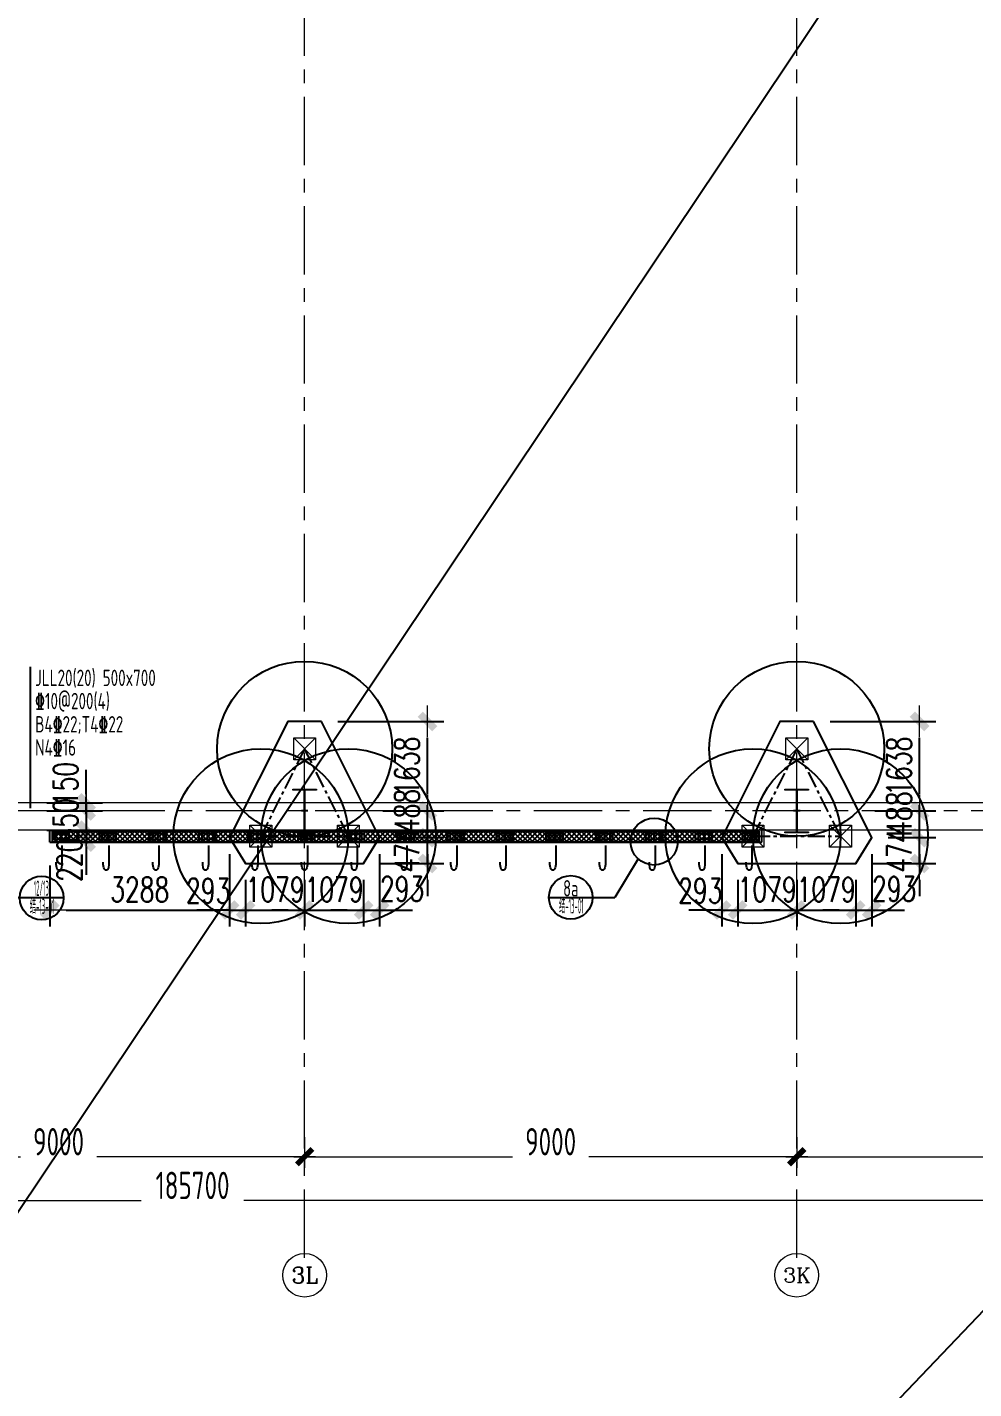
# Model space of a CAD drawing. Extents: x -1201378 to 2367219, y -619313 to 244905.
# Drawn here: x -178831 to -161520, y -265822 to -240906 of the extents above; entities that cross this region are included whole.
import ezdxf
from ezdxf.enums import TextEntityAlignment as Align

# ---------------------------------------------------------------- set-up
doc = ezdxf.new("R2010")
doc.units = 0
doc.header["$LTSCALE"] = 1000
doc.linetypes.add('CENTER', pattern=[2, 1.25, -0.25, 0.25, -0.25])
doc.layers.get('0').update_dxf_attribs({"linetype": 'CONTINUOUS'})
doc.layers.get('Defpoints').update_dxf_attribs({"linetype": 'CONTINUOUS'})
for name, color, linetype in [('2钢材断面', 2, 'CONTINUOUS'), ('30预埋件', 30, 'CONTINUOUS'), ('40钢材投影', 40, 'CONTINUOUS'), ('A-WINDOW', 140, 'CONTINUOUS'), ('ALT_CEN-0-30', 1, 'CENTER'), ('S-DOTE1', 140, 'CENTER'), ('S-HATCH1-W', 252, 'CONTINUOUS'), ('S-SKL-H', 151, 'CONTINUOUS'), ('S-SS', 111, 'CONTINUOUS'), ('S-XXX', 241, 'CONTINUOUS'), ('结构轮廓线', 1, 'CONTINUOUS')]:
    doc.layers.add(name, color=color, linetype=linetype)
for name, color, linetype, lineweight in [('S-axis', 111, 'CONTINUOUS', 0), ('S-bkl', 4, 'CONTINUOUS', 0), ('S-col', 2, 'CONTINUOUS', 0), ('S-dim', 81, 'CONTINUOUS', 0), ('S-dote', 5, 'CENTER', 0), ('S-zhuang', 1, 'CONTINUOUS', 0)]:
    doc.layers.add(name, color=color, linetype=linetype, lineweight=lineweight)
doc.styles.add('_TCH_AXIS', font='COMPLEX', dxfattribs={"bigfont": 'GBCBIG'})
doc.styles.add('DHTEXT-1', font='romans.shx', dxfattribs={"width": 0.7, "bigfont": 'chinese.shx'})
doc.styles.add('HZS', font='hzs.shx', dxfattribs={"width": 0.7, "bigfont": 'hztxt.shx'})
doc.styles.add('SS1', font='tj-romans1.shx', dxfattribs={"width": 0.7, "bigfont": 'tj-hztxt1.shx'})
doc.styles.add('TSSD_Dimension', font='tssdeng.shx', dxfattribs={"width": 0.7, "bigfont": 'hztxt.shx'})
doc.styles.add('样式 1', font='yjkeng.shx', dxfattribs={"width": 0.7, "height": 300, "bigfont": 'yjkchn.shx'})
doc.dimstyles.new('S-150-ARCHI', dxfattribs={"dimscale": 150, "dimtxt": 3, "dimasz": 2, "dimexe": 2, "dimexo": 2, "dimgap": 1, "dimtad": 1, "dimdec": 0, "dimzin": 0, "dimdsep": 46, "dimtxsty": 'SS1', "dimblk1": 'TT', "dimblk2": 'TT', "dimsah": 1, "dimcen": 1, "dimclrd": 256, "dimclre": 256, "dimclrt": 256, "dimadec": 0, "dimazin": 0, "dimtfac": 1, "dimtdec": 0, "dimtix": 1, "dimtmove": 2, "dimatfit": 0, "dimldrblk": 'TT', "dimfxl": 2, "dimtolj": 1, "dimtzin": 0, "dimarcsym": 0})
doc.dimstyles.new('TSSD_200_200', dxfattribs={"dimtxt": 500, "dimasz": 200, "dimexe": 200, "dimexo": 500, "dimgap": 200, "dimtad": 1, "dimdec": 0, "dimzin": 0, "dimdsep": 46, "dimtxsty": 'TSSD_Dimension', "dimblk": 'ARCHTICK', "dimcen": 0, "dimdle": 200, "dimclrt": 7, "dimadec": 0, "dimazin": 0, "dimtfac": 1, "dimtdec": 0, "dimtix": 1, "dimtmove": 2, "dimatfit": 3, "dimfxl": 1, "dimtolj": 1, "dimtzin": 0, "dimarcsym": 0})

# ---------------------------------------------------------------- blocks, each defined once
blk = doc.blocks.new('w42343243')
at = {"layer": 'S-col'}
blk.add_lwpolyline([(-165069, 621020), (-164639, 621020), (-164639, 621002), (-164848, 621002), (-164848, 620238), (-164639, 620238), (-164639, 620220), (-165069, 620220), (-165069, 620238), (-164860, 620238), (-164860, 621002), (-165069, 621002)], close=True, dxfattribs=at)
blk = doc.blocks.new('42343')
at = {"layer": 'A-WINDOW'}
for p in [(-54000, -71700), (-45000, -71700)]:
    blk.add_blockref('w42343243', p, dxfattribs=at)
blk = doc.blocks.new('_ArchTick')
at = {"color": 0, "linetype": 'ByBlock', "const_width": 0.5}
blk.add_lwpolyline([(-0.71, -0.71), (0.71, 0.71)], dxfattribs=at)
blk = doc.blocks.new('*D497')
at = {"layer": 'Defpoints', "color": 0, "transparency": 16777216}
for p in [(-182758, -360718), (-173758, -360718), (-173758, -361576)]:
    blk.add_point(p, dxfattribs=at)
at = {"layer": 'S-axis', "color": 0, "lineweight": -2, "transparency": 16777216}
for p, q in [((-182758, -361218), (-182758, -361776)), ((-173758, -361218), (-173758, -361776)), ((-182958, -361576), (-178957, -361576)), ((-173558, -361576), (-177560, -361576))]:
    blk.add_line(p, q, dxfattribs=at)
at = {"layer": 'S-axis', "color": 0, "lineweight": -2, "transparency": 16777216, "xscale": 200, "yscale": 200, "zscale": 200, "rotation": 180}
blk.add_blockref('_ArchTick', (-182758, -361576), dxfattribs=at)
at = {"layer": 'S-axis', "color": 0, "lineweight": -2, "transparency": 16777216, "xscale": 200, "yscale": 200, "zscale": 200}
blk.add_blockref('_ArchTick', (-173758, -361576), dxfattribs=at)
at = {"layer": 'S-axis', "color": 7, "transparency": 16777216, "insert": (-178258, -361301), "char_height": 500, "attachment_point": 5, "style": 'TSSD_Dimension'}
blk.add_mtext('\\A1;9000', dxfattribs=at)
blk = doc.blocks.new('*D498')
at = {"layer": 'Defpoints', "color": 0, "transparency": 16777216}
for p in [(-173758, -360718), (-164758, -360718), (-164758, -361576)]:
    blk.add_point(p, dxfattribs=at)
at = {"layer": 'S-axis', "color": 0, "lineweight": -2, "transparency": 16777216}
for p, q in [((-173758, -361218), (-173758, -361776)), ((-164758, -361218), (-164758, -361776)), ((-173958, -361576), (-169957, -361576)), ((-164558, -361576), (-168560, -361576))]:
    blk.add_line(p, q, dxfattribs=at)
at = {"layer": 'S-axis', "color": 0, "lineweight": -2, "transparency": 16777216, "xscale": 200, "yscale": 200, "zscale": 200, "rotation": 180}
blk.add_blockref('_ArchTick', (-173758, -361576), dxfattribs=at)
at = {"layer": 'S-axis', "color": 0, "lineweight": -2, "transparency": 16777216, "xscale": 200, "yscale": 200, "zscale": 200}
blk.add_blockref('_ArchTick', (-164758, -361576), dxfattribs=at)
at = {"layer": 'S-axis', "color": 7, "transparency": 16777216, "insert": (-169258, -361301), "char_height": 500, "attachment_point": 5, "style": 'TSSD_Dimension'}
blk.add_mtext('\\A1;9000', dxfattribs=at)
blk = doc.blocks.new('*D499')
at = {"layer": 'Defpoints', "color": 0, "transparency": 16777216}
for p in [(-164758, -360718), (-155758, -360718), (-155758, -361576)]:
    blk.add_point(p, dxfattribs=at)
at = {"layer": 'S-axis', "color": 0, "lineweight": -2, "transparency": 16777216}
for p, q in [((-164758, -361218), (-164758, -361776)), ((-155758, -361218), (-155758, -361776)), ((-164958, -361576), (-160957, -361576)), ((-155558, -361576), (-159560, -361576))]:
    blk.add_line(p, q, dxfattribs=at)
at = {"layer": 'S-axis', "color": 0, "lineweight": -2, "transparency": 16777216, "xscale": 200, "yscale": 200, "zscale": 200, "rotation": 180}
blk.add_blockref('_ArchTick', (-164758, -361576), dxfattribs=at)
at = {"layer": 'S-axis', "color": 0, "lineweight": -2, "transparency": 16777216, "xscale": 200, "yscale": 200, "zscale": 200}
blk.add_blockref('_ArchTick', (-155758, -361576), dxfattribs=at)
at = {"layer": 'S-axis', "color": 7, "transparency": 16777216, "insert": (-160258, -361301), "char_height": 500, "attachment_point": 5, "style": 'TSSD_Dimension'}
blk.add_mtext('\\A1;9000', dxfattribs=at)
blk = doc.blocks.new('*D458')
at = {"layer": 'Defpoints', "color": 0, "transparency": 16777216}
for p in [(-268658, -360818), (-82958, -360818), (-82958, -362376)]:
    blk.add_point(p, dxfattribs=at)
at = {"layer": 'S-axis', "color": 0, "lineweight": -2, "transparency": 16777216}
for p, q in [((-268658, -361318), (-268658, -362576)), ((-82958, -361318), (-82958, -362576)), ((-268858, -362376), (-176749, -362376)), ((-82758, -362376), (-174868, -362376))]:
    blk.add_line(p, q, dxfattribs=at)
at = {"layer": 'S-axis', "color": 0, "lineweight": -2, "transparency": 16777216, "xscale": 200, "yscale": 200, "zscale": 200, "rotation": 180}
blk.add_blockref('_ArchTick', (-268658, -362376), dxfattribs=at)
at = {"layer": 'S-axis', "color": 0, "lineweight": -2, "transparency": 16777216, "xscale": 200, "yscale": 200, "zscale": 200}
blk.add_blockref('_ArchTick', (-82958, -362376), dxfattribs=at)
at = {"layer": 'S-axis', "color": 7, "transparency": 16777216, "insert": (-175808, -362101), "char_height": 500, "attachment_point": 5, "style": 'TSSD_Dimension'}
blk.add_mtext('\\A1;185700', dxfattribs=at)
blk = doc.blocks.new('S-ZHUANG-400')
at = {"layer": 'S-zhuang'}
for p, q in [((200, -200), (-200, 200)), ((-200, -200), (200, 200))]:
    blk.add_line(p, q, dxfattribs=at)
blk.add_lwpolyline([(-200, 200), (200, 200), (200, -200), (-200, -200)], close=True, dxfattribs=at)
blk = doc.blocks.new('CT3')
at = {"layer": 'Defpoints'}
for centre in [(-101758, -256416), (-102558, -258016), (-100958, -258016)]:
    blk.add_circle(centre, 1600, dxfattribs=at)
at = {"layer": 'S-DOTE1', "ltscale": 0.25}
for p, q in [((-101698, -257554), (-101818, -257554)), ((-101758, -257494), (-101758, -257614))]:
    blk.add_line(p, q, dxfattribs=at)
at = {"layer": 'S-DOTE1', "linetype": 'CENTER', "ltscale": 0.25}
blk.add_lwpolyline([(-100958, -258016), (-101758, -256416), (-102558, -258016)], close=True, dxfattribs=at)
at = {"layer": 'S-HATCH1-W'}
blk.add_lwpolyline([(-101449, -255916), (-102067, -255916), (-103130, -258042), (-102837, -258516), (-100680, -258516), (-100387, -258042)], close=True, dxfattribs=at)
at = {"layer": 'S-zhuang', "rotation": 90.00000000000001}
for p in [(-101758, -256416), (-102558, -258016), (-100958, -258016)]:
    blk.add_blockref('S-ZHUANG-400', p, dxfattribs=at)
blk = doc.blocks.new('TT')
blk.add_line((-0.969, 0), (0.969, 0))
at = {"const_width": 0.45}
blk.add_lwpolyline([(-0.442, -0.442), (0.442, 0.442)], dxfattribs=at)
blk = doc.blocks.new('*D1550')
at = {"layer": 'Defpoints', "color": 0, "transparency": 16777216}
for p in [(-175130, -255736), (-174837, -256210), (-174837, -257061)]:
    blk.add_point(p, dxfattribs=at)
at = {"layer": 'S-dim', "lineweight": -2, "transparency": 16777216}
for p, q in [((-175130, -256036), (-175130, -257361)), ((-174837, -256510), (-174837, -257361)), ((-175430, -257061), (-175730, -257061)), ((-175130, -257061), (-174837, -257061)), ((-174537, -257061), (-174237, -257061))]:
    blk.add_line(p, q, dxfattribs=at)
at = {"layer": 'S-dim', "lineweight": -2, "transparency": 16777216, "xscale": 300, "yscale": 300, "zscale": 300}
blk.add_blockref('TT', (-175130, -257061), dxfattribs=at)
at = {"layer": 'S-dim', "lineweight": -2, "transparency": 16777216, "xscale": 300, "yscale": 300, "zscale": 300, "rotation": 180}
blk.add_blockref('TT', (-174837, -257061), dxfattribs=at)
at = {"layer": 'S-dim', "transparency": 16777216, "insert": (-175522, -256708), "char_height": 450, "attachment_point": 5, "style": 'SS1'}
blk.add_mtext('\\A1;293', dxfattribs=at)
blk = doc.blocks.new('*D1551')
at = {"layer": 'Defpoints', "color": 0, "transparency": 16777216}
for p in [(-174837, -256210), (-173758, -256210), (-173758, -257061)]:
    blk.add_point(p, dxfattribs=at)
at = {"layer": 'S-dim', "lineweight": -2, "transparency": 16777216}
for p, q in [((-174837, -256510), (-174837, -257361)), ((-173758, -256510), (-173758, -257361)), ((-175137, -257061), (-175437, -257061)), ((-174837, -257061), (-173758, -257061)), ((-173458, -257061), (-173158, -257061))]:
    blk.add_line(p, q, dxfattribs=at)
at = {"layer": 'S-dim', "lineweight": -2, "transparency": 16777216, "xscale": 300, "yscale": 300, "zscale": 300}
blk.add_blockref('TT', (-174837, -257061), dxfattribs=at)
at = {"layer": 'S-dim', "lineweight": -2, "transparency": 16777216, "xscale": 300, "yscale": 300, "zscale": 300, "rotation": 180}
blk.add_blockref('TT', (-173758, -257061), dxfattribs=at)
at = {"layer": 'S-dim', "transparency": 16777216, "insert": (-174298, -256686), "char_height": 450, "attachment_point": 5, "style": 'SS1'}
blk.add_mtext('\\A1;1079', dxfattribs=at)
blk = doc.blocks.new('*D1552')
at = {"layer": 'Defpoints', "color": 0, "transparency": 16777216}
for p in [(-173758, -256210), (-172680, -256210), (-172680, -257061)]:
    blk.add_point(p, dxfattribs=at)
at = {"layer": 'S-dim', "lineweight": -2, "transparency": 16777216}
for p, q in [((-173758, -256510), (-173758, -257361)), ((-172680, -256510), (-172680, -257361)), ((-174058, -257061), (-174358, -257061)), ((-173758, -257061), (-172680, -257061)), ((-172380, -257061), (-172080, -257061))]:
    blk.add_line(p, q, dxfattribs=at)
at = {"layer": 'S-dim', "lineweight": -2, "transparency": 16777216, "xscale": 300, "yscale": 300, "zscale": 300}
blk.add_blockref('TT', (-173758, -257061), dxfattribs=at)
at = {"layer": 'S-dim', "lineweight": -2, "transparency": 16777216, "xscale": 300, "yscale": 300, "zscale": 300, "rotation": 180}
blk.add_blockref('TT', (-172680, -257061), dxfattribs=at)
at = {"layer": 'S-dim', "transparency": 16777216, "insert": (-173219, -256686), "char_height": 450, "attachment_point": 5, "style": 'SS1'}
blk.add_mtext('\\A1;1079', dxfattribs=at)
blk = doc.blocks.new('*D1553')
at = {"layer": 'Defpoints', "color": 0, "transparency": 16777216}
for p in [(-172387, -255736), (-172680, -256210), (-172387, -257061)]:
    blk.add_point(p, dxfattribs=at)
at = {"layer": 'S-dim', "lineweight": -2, "transparency": 16777216}
for p, q in [((-172387, -256036), (-172387, -257361)), ((-172680, -256510), (-172680, -257361)), ((-172980, -257061), (-173280, -257061)), ((-172680, -257061), (-172387, -257061)), ((-172087, -257061), (-171787, -257061))]:
    blk.add_line(p, q, dxfattribs=at)
at = {"layer": 'S-dim', "lineweight": -2, "transparency": 16777216, "xscale": 300, "yscale": 300, "zscale": 300}
blk.add_blockref('TT', (-172680, -257061), dxfattribs=at)
at = {"layer": 'S-dim', "lineweight": -2, "transparency": 16777216, "xscale": 300, "yscale": 300, "zscale": 300, "rotation": 180}
blk.add_blockref('TT', (-172387, -257061), dxfattribs=at)
at = {"layer": 'S-dim', "transparency": 16777216, "insert": (-171976, -256674), "char_height": 450, "attachment_point": 5, "style": 'SS1'}
blk.add_mtext('\\A1;293', dxfattribs=at)
blk = doc.blocks.new('*D1554')
at = {"layer": 'Defpoints', "color": 0, "transparency": 16777216}
for p in [(-172387, -255736), (-171511, -255736), (-172680, -256210)]:
    blk.add_point(p, dxfattribs=at)
at = {"layer": 'S-dim', "lineweight": -2, "transparency": 16777216}
for p, q in [((-171511, -255436), (-171511, -255136)), ((-172087, -255736), (-171211, -255736)), ((-171511, -256210), (-171511, -255736)), ((-172380, -256210), (-171211, -256210)), ((-171511, -256510), (-171511, -256810))]:
    blk.add_line(p, q, dxfattribs=at)
at = {"layer": 'S-dim', "lineweight": -2, "transparency": 16777216, "xscale": 300, "yscale": 300, "zscale": 300}
for p, rotation in [((-171511, -255736), 270), ((-171511, -256210), 90)]:
    blk.add_blockref('TT', p, dxfattribs=dict(at, rotation=rotation))
at = {"layer": 'S-dim', "transparency": 16777216, "insert": (-171886, -255973), "char_height": 450, "attachment_point": 5, "rotation": 90, "style": 'SS1'}
blk.add_mtext('\\A1;474', dxfattribs=at)
blk = doc.blocks.new('*D1555')
at = {"layer": 'Defpoints', "color": 0, "transparency": 16777216}
for p in [(-172630, -255248), (-171511, -255248), (-172387, -255736)]:
    blk.add_point(p, dxfattribs=at)
at = {"layer": 'S-dim', "lineweight": -2, "transparency": 16777216}
for p, q in [((-171511, -254948), (-171511, -254648)), ((-172330, -255248), (-171211, -255248)), ((-171511, -255736), (-171511, -255248)), ((-172087, -255736), (-171211, -255736)), ((-171511, -256036), (-171511, -256336))]:
    blk.add_line(p, q, dxfattribs=at)
at = {"layer": 'S-dim', "lineweight": -2, "transparency": 16777216, "xscale": 300, "yscale": 300, "zscale": 300}
for p, rotation in [((-171511, -255248), 270), ((-171511, -255736), 90)]:
    blk.add_blockref('TT', p, dxfattribs=dict(at, rotation=rotation))
at = {"layer": 'S-dim', "transparency": 16777216, "insert": (-171886, -255248), "char_height": 450, "attachment_point": 5, "rotation": 90, "style": 'SS1'}
blk.add_mtext('\\A1;488', dxfattribs=at)
blk = doc.blocks.new('*D1556')
at = {"layer": 'Defpoints', "color": 0, "transparency": 16777216}
for p in [(-173449, -253610), (-171511, -253610), (-172630, -255248)]:
    blk.add_point(p, dxfattribs=at)
at = {"layer": 'S-dim', "lineweight": -2, "transparency": 16777216}
for p, q in [((-173149, -253610), (-171211, -253610)), ((-171511, -254948), (-171511, -253910)), ((-172330, -255248), (-171211, -255248))]:
    blk.add_line(p, q, dxfattribs=at)
at = {"layer": 'S-dim', "lineweight": -2, "transparency": 16777216, "xscale": 300, "yscale": 300, "zscale": 300}
for p, rotation in [((-171511, -253610), 90), ((-171511, -255248), 270)]:
    blk.add_blockref('TT', p, dxfattribs=dict(at, rotation=rotation))
at = {"layer": 'S-dim', "transparency": 16777216, "insert": (-171886, -254429), "char_height": 450, "attachment_point": 5, "rotation": 90, "style": 'SS1'}
blk.add_mtext('\\A1;1638', dxfattribs=at)
blk = doc.blocks.new('*D1557')
at = {"layer": 'Defpoints', "color": 0, "transparency": 16777216}
for p in [(-166130, -255736), (-165837, -256210), (-165837, -257061)]:
    blk.add_point(p, dxfattribs=at)
at = {"layer": 'S-dim', "lineweight": -2, "transparency": 16777216}
for p, q in [((-166130, -256036), (-166130, -257361)), ((-165837, -256510), (-165837, -257361)), ((-166430, -257061), (-166730, -257061)), ((-166130, -257061), (-165837, -257061)), ((-165537, -257061), (-165237, -257061))]:
    blk.add_line(p, q, dxfattribs=at)
at = {"layer": 'S-dim', "lineweight": -2, "transparency": 16777216, "xscale": 300, "yscale": 300, "zscale": 300}
blk.add_blockref('TT', (-166130, -257061), dxfattribs=at)
at = {"layer": 'S-dim', "lineweight": -2, "transparency": 16777216, "xscale": 300, "yscale": 300, "zscale": 300, "rotation": 180}
blk.add_blockref('TT', (-165837, -257061), dxfattribs=at)
at = {"layer": 'S-dim', "transparency": 16777216, "insert": (-166522, -256708), "char_height": 450, "attachment_point": 5, "style": 'SS1'}
blk.add_mtext('\\A1;293', dxfattribs=at)
blk = doc.blocks.new('*D1558')
at = {"layer": 'Defpoints', "color": 0, "transparency": 16777216}
for p in [(-165837, -256210), (-164758, -256210), (-164758, -257061)]:
    blk.add_point(p, dxfattribs=at)
at = {"layer": 'S-dim', "lineweight": -2, "transparency": 16777216}
for p, q in [((-165837, -256510), (-165837, -257361)), ((-164758, -256510), (-164758, -257361)), ((-166137, -257061), (-166437, -257061)), ((-165837, -257061), (-164758, -257061)), ((-164458, -257061), (-164158, -257061))]:
    blk.add_line(p, q, dxfattribs=at)
at = {"layer": 'S-dim', "lineweight": -2, "transparency": 16777216, "xscale": 300, "yscale": 300, "zscale": 300}
blk.add_blockref('TT', (-165837, -257061), dxfattribs=at)
at = {"layer": 'S-dim', "lineweight": -2, "transparency": 16777216, "xscale": 300, "yscale": 300, "zscale": 300, "rotation": 180}
blk.add_blockref('TT', (-164758, -257061), dxfattribs=at)
at = {"layer": 'S-dim', "transparency": 16777216, "insert": (-165298, -256686), "char_height": 450, "attachment_point": 5, "style": 'SS1'}
blk.add_mtext('\\A1;1079', dxfattribs=at)
blk = doc.blocks.new('*D1559')
at = {"layer": 'Defpoints', "color": 0, "transparency": 16777216}
for p in [(-164758, -256210), (-163680, -256210), (-163680, -257061)]:
    blk.add_point(p, dxfattribs=at)
at = {"layer": 'S-dim', "lineweight": -2, "transparency": 16777216}
for p, q in [((-164758, -256510), (-164758, -257361)), ((-163680, -256510), (-163680, -257361)), ((-165058, -257061), (-165358, -257061)), ((-164758, -257061), (-163680, -257061)), ((-163380, -257061), (-163080, -257061))]:
    blk.add_line(p, q, dxfattribs=at)
at = {"layer": 'S-dim', "lineweight": -2, "transparency": 16777216, "xscale": 300, "yscale": 300, "zscale": 300}
blk.add_blockref('TT', (-164758, -257061), dxfattribs=at)
at = {"layer": 'S-dim', "lineweight": -2, "transparency": 16777216, "xscale": 300, "yscale": 300, "zscale": 300, "rotation": 180}
blk.add_blockref('TT', (-163680, -257061), dxfattribs=at)
at = {"layer": 'S-dim', "transparency": 16777216, "insert": (-164219, -256686), "char_height": 450, "attachment_point": 5, "style": 'SS1'}
blk.add_mtext('\\A1;1079', dxfattribs=at)
blk = doc.blocks.new('*D1560')
at = {"layer": 'Defpoints', "color": 0, "transparency": 16777216}
for p in [(-163387, -255736), (-163680, -256210), (-163387, -257061)]:
    blk.add_point(p, dxfattribs=at)
at = {"layer": 'S-dim', "lineweight": -2, "transparency": 16777216}
for p, q in [((-163387, -256036), (-163387, -257361)), ((-163680, -256510), (-163680, -257361)), ((-163980, -257061), (-164280, -257061)), ((-163680, -257061), (-163387, -257061)), ((-163087, -257061), (-162787, -257061))]:
    blk.add_line(p, q, dxfattribs=at)
at = {"layer": 'S-dim', "lineweight": -2, "transparency": 16777216, "xscale": 300, "yscale": 300, "zscale": 300}
blk.add_blockref('TT', (-163680, -257061), dxfattribs=at)
at = {"layer": 'S-dim', "lineweight": -2, "transparency": 16777216, "xscale": 300, "yscale": 300, "zscale": 300, "rotation": 180}
blk.add_blockref('TT', (-163387, -257061), dxfattribs=at)
at = {"layer": 'S-dim', "transparency": 16777216, "insert": (-162976, -256674), "char_height": 450, "attachment_point": 5, "style": 'SS1'}
blk.add_mtext('\\A1;293', dxfattribs=at)
blk = doc.blocks.new('*D1561')
at = {"layer": 'Defpoints', "color": 0, "transparency": 16777216}
for p in [(-163387, -255736), (-162511, -255736), (-163680, -256210)]:
    blk.add_point(p, dxfattribs=at)
at = {"layer": 'S-dim', "lineweight": -2, "transparency": 16777216}
for p, q in [((-162511, -255436), (-162511, -255136)), ((-163087, -255736), (-162211, -255736)), ((-162511, -256210), (-162511, -255736)), ((-163380, -256210), (-162211, -256210)), ((-162511, -256510), (-162511, -256810))]:
    blk.add_line(p, q, dxfattribs=at)
at = {"layer": 'S-dim', "lineweight": -2, "transparency": 16777216, "xscale": 300, "yscale": 300, "zscale": 300}
for p, rotation in [((-162511, -255736), 270), ((-162511, -256210), 90)]:
    blk.add_blockref('TT', p, dxfattribs=dict(at, rotation=rotation))
at = {"layer": 'S-dim', "transparency": 16777216, "insert": (-162886, -255973), "char_height": 450, "attachment_point": 5, "rotation": 90, "style": 'SS1'}
blk.add_mtext('\\A1;474', dxfattribs=at)
blk = doc.blocks.new('*D1562')
at = {"layer": 'Defpoints', "color": 0, "transparency": 16777216}
for p in [(-163630, -255248), (-162511, -255248), (-163387, -255736)]:
    blk.add_point(p, dxfattribs=at)
at = {"layer": 'S-dim', "lineweight": -2, "transparency": 16777216}
for p, q in [((-162511, -254948), (-162511, -254648)), ((-163330, -255248), (-162211, -255248)), ((-162511, -255736), (-162511, -255248)), ((-163087, -255736), (-162211, -255736)), ((-162511, -256036), (-162511, -256336))]:
    blk.add_line(p, q, dxfattribs=at)
at = {"layer": 'S-dim', "lineweight": -2, "transparency": 16777216, "xscale": 300, "yscale": 300, "zscale": 300}
for p, rotation in [((-162511, -255248), 270), ((-162511, -255736), 90)]:
    blk.add_blockref('TT', p, dxfattribs=dict(at, rotation=rotation))
at = {"layer": 'S-dim', "transparency": 16777216, "insert": (-162886, -255296), "char_height": 450, "attachment_point": 5, "rotation": 90, "style": 'SS1'}
blk.add_mtext('\\A1;488', dxfattribs=at)
blk = doc.blocks.new('*D1563')
at = {"layer": 'Defpoints', "color": 0, "transparency": 16777216}
for p in [(-164449, -253610), (-162511, -253610), (-163630, -255248)]:
    blk.add_point(p, dxfattribs=at)
at = {"layer": 'S-dim', "lineweight": -2, "transparency": 16777216}
for p, q in [((-164149, -253610), (-162211, -253610)), ((-162511, -254948), (-162511, -253910)), ((-163330, -255248), (-162211, -255248))]:
    blk.add_line(p, q, dxfattribs=at)
at = {"layer": 'S-dim', "lineweight": -2, "transparency": 16777216, "xscale": 300, "yscale": 300, "zscale": 300}
for p, rotation in [((-162511, -253610), 90), ((-162511, -255248), 270)]:
    blk.add_blockref('TT', p, dxfattribs=dict(at, rotation=rotation))
at = {"layer": 'S-dim', "transparency": 16777216, "insert": (-162886, -254429), "char_height": 450, "attachment_point": 5, "rotation": 90, "style": 'SS1'}
blk.add_mtext('\\A1;1638', dxfattribs=at)
blk = doc.blocks.new('*D6397')
at = {"layer": 'Defpoints', "color": 0, "transparency": 16777216}
for p in [(-178774, -255098), (-178774, -255248), (-177754, -255248)]:
    blk.add_point(p, dxfattribs=at)
at = {"layer": 'S-dim', "lineweight": -2, "transparency": 16777216}
for p, q in [((-177754, -254798), (-177754, -254498)), ((-178474, -255098), (-177454, -255098)), ((-177754, -255098), (-177754, -255248)), ((-178474, -255248), (-177454, -255248)), ((-177754, -255548), (-177754, -255848))]:
    blk.add_line(p, q, dxfattribs=at)
at = {"layer": 'S-dim', "lineweight": -2, "transparency": 16777216, "xscale": 300, "yscale": 300, "zscale": 300}
for p, rotation in [((-177754, -255098), 270), ((-177754, -255248), 90)]:
    blk.add_blockref('TT', p, dxfattribs=dict(at, rotation=rotation))
at = {"layer": 'S-dim', "transparency": 16777216, "insert": (-178129, -254756), "char_height": 450, "attachment_point": 5, "rotation": 90, "style": 'SS1'}
blk.add_mtext('\\A1;150', dxfattribs=at)
blk = doc.blocks.new('*D6398')
at = {"layer": 'Defpoints', "color": 0, "transparency": 16777216}
for p in [(-178774, -255248), (-178774, -255598), (-177754, -255598)]:
    blk.add_point(p, dxfattribs=at)
at = {"layer": 'S-dim', "lineweight": -2, "transparency": 16777216}
for p, q in [((-177754, -254948), (-177754, -254648)), ((-178474, -255248), (-177454, -255248)), ((-177754, -255248), (-177754, -255598)), ((-178474, -255598), (-177454, -255598)), ((-177754, -255898), (-177754, -256198))]:
    blk.add_line(p, q, dxfattribs=at)
at = {"layer": 'S-dim', "lineweight": -2, "transparency": 16777216, "xscale": 300, "yscale": 300, "zscale": 300}
for p, rotation in [((-177754, -255248), 270), ((-177754, -255598), 90)]:
    blk.add_blockref('TT', p, dxfattribs=dict(at, rotation=rotation))
at = {"layer": 'S-dim', "transparency": 16777216, "insert": (-178129, -255423), "char_height": 450, "attachment_point": 5, "rotation": 90, "style": 'SS1'}
blk.add_mtext('\\A1;350', dxfattribs=at)
blk = doc.blocks.new('*D6570')
at = {"layer": 'Defpoints', "color": 0, "transparency": 16777216}
for p in [(-175130, -255736), (-178418, -255948), (-175130, -257061)]:
    blk.add_point(p, dxfattribs=at)
at = {"layer": 'S-dim', "lineweight": -2, "transparency": 16777216}
for p, q in [((-175130, -256036), (-175130, -257361)), ((-178418, -256248), (-178418, -257361)), ((-178118, -257061), (-175430, -257061))]:
    blk.add_line(p, q, dxfattribs=at)
at = {"layer": 'S-dim', "lineweight": -2, "transparency": 16777216, "xscale": 300, "yscale": 300, "zscale": 300, "rotation": 180}
blk.add_blockref('TT', (-178418, -257061), dxfattribs=at)
at = {"layer": 'S-dim', "lineweight": -2, "transparency": 16777216, "xscale": 300, "yscale": 300, "zscale": 300}
blk.add_blockref('TT', (-175130, -257061), dxfattribs=at)
at = {"layer": 'S-dim', "transparency": 16777216, "insert": (-176774, -256686), "char_height": 450, "attachment_point": 5, "style": 'SS1'}
blk.add_mtext('\\A1;3288', dxfattribs=at)
blk = doc.blocks.new('*D6571')
at = {"layer": 'Defpoints', "color": 0, "transparency": 16777216}
for p in [(-178418, -255598), (-178418, -255818), (-177754, -255818)]:
    blk.add_point(p, dxfattribs=at)
at = {"layer": 'S-dim', "lineweight": -2, "transparency": 16777216}
for p, q in [((-177754, -255298), (-177754, -254998)), ((-178118, -255598), (-177454, -255598)), ((-177754, -255598), (-177754, -255818)), ((-178118, -255818), (-177454, -255818)), ((-177754, -256118), (-177754, -256418))]:
    blk.add_line(p, q, dxfattribs=at)
at = {"layer": 'S-dim', "lineweight": -2, "transparency": 16777216, "xscale": 300, "yscale": 300, "zscale": 300}
for p, rotation in [((-177754, -255598), 270), ((-177754, -255818), 90)]:
    blk.add_blockref('TT', p, dxfattribs=dict(at, rotation=rotation))
at = {"layer": 'S-dim', "transparency": 16777216, "insert": (-178058, -256142), "char_height": 450, "attachment_point": 5, "rotation": 90, "style": 'SS1'}
blk.add_mtext('\\A1;220', dxfattribs=at)
blk = doc.blocks.new('3号一层翻口')
at = {"layer": '结构轮廓线', "color": 1, "ltscale": 500}
for p, q in [((-478418, -255818), (-478418, -255598)), ((-465398, -255818), (-465398, -255598)), ((-478418, -255818), (-465398, -255818))]:
    blk.add_line(p, q, dxfattribs=at)
blk = doc.blocks.new('20250902145151')
at = {"layer": '2钢材断面'}
for p, q in [((150, 100), (-150, 100)), ((-150, 100), (-150, -100)), ((150, -100), (150, 100)), ((-150, -100), (150, -100))]:
    blk.add_line(p, q, dxfattribs=at)
at = {"layer": '40钢材投影'}
for centre, radius in [((-100, 50), 10), ((-100, 50), 5), ((0, 50), 10), ((0, 50), 5), ((100, 50), 10), ((100, 50), 5), ((-100, -50), 10), ((-100, -50), 5), ((0, -50), 10), ((0, -50), 5), ((100, -50), 10), ((100, -50), 5)]:
    blk.add_circle(centre, radius, dxfattribs=at)
at = {"layer": 'ALT_CEN-0-30', "ltscale": 20}
for p, q in [((-150, 50), (150, 50)), ((-100, 100), (-100, -100)), ((0, 100), (0, -100)), ((100, 100), (100, -100)), ((-150, -50), (150, -50))]:
    blk.add_line(p, q, dxfattribs=at)
blk = doc.blocks.new('20250912153858')
at = {"ltscale": 50}
blk.add_blockref('20250902145151', (0, 100), dxfattribs=at)
at = {"layer": '30预埋件', "style": 'DHTEXT-1', "text_generation_flag": 6, "width": 0.55}
blk.add_attdef('B', (105, -65), '', height=450, dxfattribs=at)
blk = doc.blocks.new('3#轴网')
at = {"layer": 'S-axis'}
for centre in [(-173758.5, -363744.2), (-164758.5, -363744.2)]:
    blk.add_circle(centre, 400, dxfattribs=at)
at = {"layer": 'S-dote'}
for p, q in [((-173758.5, -363428.2), (-173758.5, -277944.2)), ((-164758.5, -363428.2), (-164758.5, -277944.2)), ((-78316.2, -355248.2), (-273210.6, -355248.2))]:
    blk.add_line(p, q, dxfattribs=at)
at = {"layer": 'S-axis', "style": '_TCH_AXIS'}
for s, height, p, p2 in [('3L', 294.28, (-173996.7, -363891.4), (-173520.2, -363891.4)), ('3K', 270.86, (-165003.5, -363879.7), (-164513.4, -363879.7))]:
    blk.add_text(s, height=height, dxfattribs=at).set_placement(p, p2, align=Align.FIT)
at = {"layer": 'S-axis'}
for base, p1, p2, picture, middle in [((-173758.5, -361576), (-182758.5, -360718), (-173758.5, -360718), '*D497', (-178258.5, -361301)), ((-164758.5, -361576), (-173758.5, -360718), (-164758.5, -360718), '*D498', (-169258.5, -361301)), ((-155758.5, -361576), (-164758.5, -360718), (-155758.5, -360718), '*D499', (-160258.5, -361301)), ((-82958.5, -362376), (-268658.5, -360818), (-82958.5, -360818), '*D458', (-175808.5, -362101))]:
    dim = blk.add_linear_dim(base=base, p1=p1, p2=p2, angle=0, dimstyle='TSSD_200_200', dxfattribs=at)
    dim.commit()
    dim.dimension.update_dxf_attribs({"geometry": picture, "text_midpoint": middle, "dimtype": 161})

msp = doc.modelspace()

# ---------------------------------------------------------------- hatches: boundary and pattern name
at = {"layer": 'S-HATCH1-W'}
h = msp.add_hatch(dxfattribs=at)
h.set_pattern_fill('ANSI37', color=256, scale=20)
h.paths.add_polyline_path([(-178368.5, -255618.3), (-165448.5, -255618.3), (-165448.5, -255818.3), (-178368.5, -255818.3)])

# ---------------------------------------------------------------- linework, layer by layer
at = {"layer": 'Defpoints', "color": 1}
for p, q in [((-224626.9, -330727.7), (-126008.5, -183436.2)), ((-153008.5, -255648.2), (-224626.9, -330727.7))]:
    msp.add_line(p, q, dxfattribs=at)
at = {"layer": 'S-bkl'}
msp.add_line((-83308.5, -255598.2), (-268308.5, -255598.2), dxfattribs=at)
msp.add_lwpolyline([(-83708.5, -203498.2), (-83708.5, -255098.2), (-267908.5, -255098.2)], dxfattribs=at)
at = {"layer": 'S-HATCH1-W'}
msp.add_lwpolyline([(-178368.5, -255618.3), (-165448.5, -255618.3), (-165448.5, -255818.3), (-178368.5, -255818.3)], close=True, dxfattribs=at)
at = {"layer": 'S-SKL-H'}
msp.add_line((-178773.7, -255198.2), (-178773.7, -252613.3), dxfattribs=at)
at = {"layer": 'S-XXX'}
for p, q in [((-167656, -256125.9), (-168082.3, -256830.8)), ((-178169, -256839.8), (-179377.1, -256839.8)), ((-169290.3, -256830.8), (-168082.3, -256830.8))]:
    msp.add_line(p, q, dxfattribs=at)
for centre, radius in [((-167365.4, -255808.8), 430.2), ((-178569, -256839.8), 400), ((-168890.3, -256830.8), 400)]:
    msp.add_circle(centre, radius, dxfattribs=at)

# ---------------------------------------------------------------- block references
at = {"layer": 'S-axis'}
msp.add_blockref('3#轴网', (0, 100000), dxfattribs=at)
at = {"layer": 'S-col'}
msp.add_blockref('42343', (45095.7, -804168.2), dxfattribs=at)
at = {"layer": 'S-SS'}
msp.add_blockref('3号一层翻口', (300000, 0), dxfattribs=at)
at = {"layer": 'S-zhuang'}
for p in [(-72000, 2306), (-63000, 2306)]:
    msp.add_blockref('CT3', p, dxfattribs=at)
at = {"layer": '结构轮廓线', "ltscale": 500}
ref = msp.add_blockref('20250912153858', (-178218.5, -255818.3), dxfattribs=dict(at, xscale=-1))
ref.add_attrib('B', 'J', (-178323.9, -256333.2), dxfattribs={"layer": '30预埋件', "height": 450, "rotation": 180, "style": 'DHTEXT-1', "text_generation_flag": 6, "width": 0.55})
ref = msp.add_blockref('20250912153858', (-177358.5, -255818.3), dxfattribs=dict(at, xscale=-1))
ref.add_attrib('B', 'J', (-177463.9, -256333.2), dxfattribs={"layer": '30预埋件', "height": 450, "rotation": 180, "style": 'DHTEXT-1', "text_generation_flag": 6, "width": 0.55})
ref = msp.add_blockref('20250912153858', (-176448.5, -255818.3), dxfattribs=dict(at, xscale=-1))
ref.add_attrib('B', 'J', (-176553.9, -256333.2), dxfattribs={"layer": '30预埋件', "height": 450, "rotation": 180, "style": 'DHTEXT-1', "text_generation_flag": 6, "width": 0.55})
ref = msp.add_blockref('20250912153858', (-175538.5, -255818.3), dxfattribs=dict(at, xscale=-1))
ref.add_attrib('B', 'J', (-175643.9, -256333.2), dxfattribs={"layer": '30预埋件', "height": 450, "rotation": 180, "style": 'DHTEXT-1', "text_generation_flag": 6, "width": 0.55})
ref = msp.add_blockref('20250912153858', (-174638.5, -255818.3), dxfattribs=dict(at, xscale=-1))
ref.add_attrib('B', 'J', (-174743.9, -256333.2), dxfattribs={"layer": '30预埋件', "height": 450, "rotation": 180, "style": 'DHTEXT-1', "text_generation_flag": 6, "width": 0.55})
ref = msp.add_blockref('20250912153858', (-173728.5, -255818.3), dxfattribs=dict(at, xscale=-1))
ref.add_attrib('B', 'J', (-173833.9, -256333.2), dxfattribs={"layer": '30预埋件', "height": 450, "rotation": 180, "style": 'DHTEXT-1', "text_generation_flag": 6, "width": 0.55})
ref = msp.add_blockref('20250912153858', (-172818.5, -255818.3), dxfattribs=dict(at, xscale=-1))
ref.add_attrib('B', 'J', (-172923.9, -256333.2), dxfattribs={"layer": '30预埋件', "height": 450, "rotation": 180, "style": 'DHTEXT-1', "text_generation_flag": 6, "width": 0.55})
ref = msp.add_blockref('20250912153858', (-171908.5, -255818.3), dxfattribs=dict(at, xscale=-1))
ref.add_attrib('B', 'J', (-172013.9, -256333.2), dxfattribs={"layer": '30预埋件', "height": 450, "rotation": 180, "style": 'DHTEXT-1', "text_generation_flag": 6, "width": 0.55})
ref = msp.add_blockref('20250912153858', (-170998.5, -255818.3), dxfattribs=dict(at, xscale=-1))
ref.add_attrib('B', 'J', (-171103.9, -256333.2), dxfattribs={"layer": '30预埋件', "height": 450, "rotation": 180, "style": 'DHTEXT-1', "text_generation_flag": 6, "width": 0.55})
ref = msp.add_blockref('20250912153858', (-170098.5, -255818.3), dxfattribs=dict(at, xscale=-1))
ref.add_attrib('B', 'J', (-170203.9, -256333.2), dxfattribs={"layer": '30预埋件', "height": 450, "rotation": 180, "style": 'DHTEXT-1', "text_generation_flag": 6, "width": 0.55})
ref = msp.add_blockref('20250912153858', (-169188.5, -255818.3), dxfattribs=dict(at, xscale=-1))
ref.add_attrib('B', 'J', (-169293.9, -256333.2), dxfattribs={"layer": '30预埋件', "height": 450, "rotation": 180, "style": 'DHTEXT-1', "text_generation_flag": 6, "width": 0.55})
ref = msp.add_blockref('20250912153858', (-168278.5, -255818.3), dxfattribs=dict(at, xscale=-1))
ref.add_attrib('B', 'J', (-168383.9, -256333.2), dxfattribs={"layer": '30预埋件', "height": 450, "rotation": 180, "style": 'DHTEXT-1', "text_generation_flag": 6, "width": 0.55})
ref = msp.add_blockref('20250912153858', (-167368.5, -255818.3), dxfattribs=dict(at, xscale=-1))
ref.add_attrib('B', 'J', (-167473.9, -256333.2), dxfattribs={"layer": '30预埋件', "height": 450, "rotation": 180, "style": 'DHTEXT-1', "text_generation_flag": 6, "width": 0.55})
ref = msp.add_blockref('20250912153858', (-166458.5, -255818.3), dxfattribs=dict(at, xscale=-1))
ref.add_attrib('B', 'J', (-166563.9, -256333.2), dxfattribs={"layer": '30预埋件', "height": 450, "rotation": 180, "style": 'DHTEXT-1', "text_generation_flag": 6, "width": 0.55})
ref = msp.add_blockref('20250912153858', (-165598.5, -255818.3), dxfattribs=dict(at, xscale=-1))
ref.add_attrib('B', 'J', (-165703.9, -256333.2), dxfattribs={"layer": '30预埋件', "height": 450, "rotation": 180, "style": 'DHTEXT-1', "text_generation_flag": 6, "width": 0.55})

# ---------------------------------------------------------------- texts
at = {"layer": 'S-SKL-H', "style": '样式 1', "width": 0.7}
for s, p in [('JLL20(20) 500x700', (-178686.6, -252962)), ('%%13210@200(4)', (-178686.6, -253387)), ('B4%%13222;T4%%13222', (-178686.6, -253812)), ('N4%%13216', (-178686.6, -254237))]:
    msp.add_text(s, height=300, dxfattribs=at).set_placement(p)
at = {"layer": 'S-XXX', "style": 'HZS'}
for s, height, width, p in [('12/13', 280, 0.3, (-178574.2, -256801.8)), ('8a', 300, 0.75, (-168890.3, -256813.4)), ('结-13-01', 280, 0.3, (-178558.9, -257133)), ('结-13-01', 280, 0.3, (-168880.2, -257124.1))]:
    msp.add_text(s, height=height, dxfattribs=dict(at, width=width)).set_placement(p, align=Align.CENTER)

# ---------------------------------------------------------------- dimensions: what is measured, and where the dimension line sits
at = {"layer": 'S-dim'}
for base, p1, p2, picture, middle in [((-171510.6, -253610.1), (-172630.4, -255248.2), (-173449.4, -253610.1), '*D1556', (-171885.6, -254429.1)), ((-162510.6, -253610.1), (-163630.4, -255248.2), (-164449.4, -253610.1), '*D1563', (-162885.6, -254429.1)), ((-177753.6, -255598.2), (-178773.7, -255248.2), (-178773.7, -255598.2), '*D6398', (-178128.6, -255423.2)), ((-171510.6, -255735.8), (-172679.7, -256210.1), (-172386.6, -255735.8), '*D1554', (-171885.6, -255972.9)), ((-162510.6, -255735.8), (-163679.7, -256210.1), (-163386.6, -255735.8), '*D1561', (-162885.6, -255972.9))]:
    dim = msp.add_linear_dim(base=base, p1=p1, p2=p2, angle=90, dimstyle='S-150-ARCHI', dxfattribs=at)
    dim.commit()
    dim.dimension.update_dxf_attribs({"geometry": picture, "text_midpoint": middle})
for base, p1, p2, picture, middle in [((-177753.6, -255248.2), (-178773.7, -255098.2), (-178773.7, -255248.2), '*D6397', (-178128.6, -254755.7)), ((-171510.6, -255248.2), (-172386.6, -255735.8), (-172630.4, -255248.2), '*D1555', (-171885.6, -255248.2)), ((-162510.6, -255248.2), (-163386.6, -255735.8), (-163630.4, -255248.2), '*D1562', (-162885.6, -255295.7)), ((-177753.6, -255818.3), (-178418.5, -255598.2), (-178418.5, -255818.3), '*D6571', (-178058, -256142.5))]:
    dim = msp.add_linear_dim(base=base, p1=p1, p2=p2, angle=90, dimstyle='S-150-ARCHI', dxfattribs=at)
    dim.commit()
    dim.dimension.update_dxf_attribs({"geometry": picture, "text_midpoint": middle, "dimtype": 160})
for base, p1, p2, picture, middle in [((-175130.3, -257060.6), (-178418.5, -255948.2), (-175130.3, -255735.8), '*D6570', (-176774.4, -256685.6)), ((-173758.5, -257060.6), (-174837.2, -256210.1), (-173758.5, -256210.1), '*D1551', (-174297.8, -256685.6)), ((-172679.7, -257060.6), (-173758.5, -256210.1), (-172679.7, -256210.1), '*D1552', (-173219.1, -256685.6)), ((-164758.5, -257060.6), (-165837.2, -256210.1), (-164758.5, -256210.1), '*D1558', (-165297.8, -256685.6)), ((-163679.7, -257060.6), (-164758.5, -256210.1), (-163679.7, -256210.1), '*D1559', (-164219.1, -256685.6))]:
    dim = msp.add_linear_dim(base=base, p1=p1, p2=p2, dimstyle='S-150-ARCHI', dxfattribs=at)
    dim.commit()
    dim.dimension.update_dxf_attribs({"geometry": picture, "text_midpoint": middle})
for base, p1, p2, picture, middle in [((-174837.2, -257060.6), (-175130.3, -255735.8), (-174837.2, -256210.1), '*D1550', (-175522, -256708)), ((-172386.6, -257060.6), (-172679.7, -256210.1), (-172386.6, -255735.8), '*D1553', (-171976.3, -256674.4)), ((-165837.2, -257060.6), (-166130.3, -255735.8), (-165837.2, -256210.1), '*D1557', (-166522, -256708)), ((-163386.6, -257060.6), (-163679.7, -256210.1), (-163386.6, -255735.8), '*D1560', (-162976.3, -256674.4))]:
    dim = msp.add_linear_dim(base=base, p1=p1, p2=p2, dimstyle='S-150-ARCHI', dxfattribs=at)
    dim.commit()
    dim.dimension.update_dxf_attribs({"geometry": picture, "text_midpoint": middle, "dimtype": 160})

doc.saveas('drawing.dxf')
